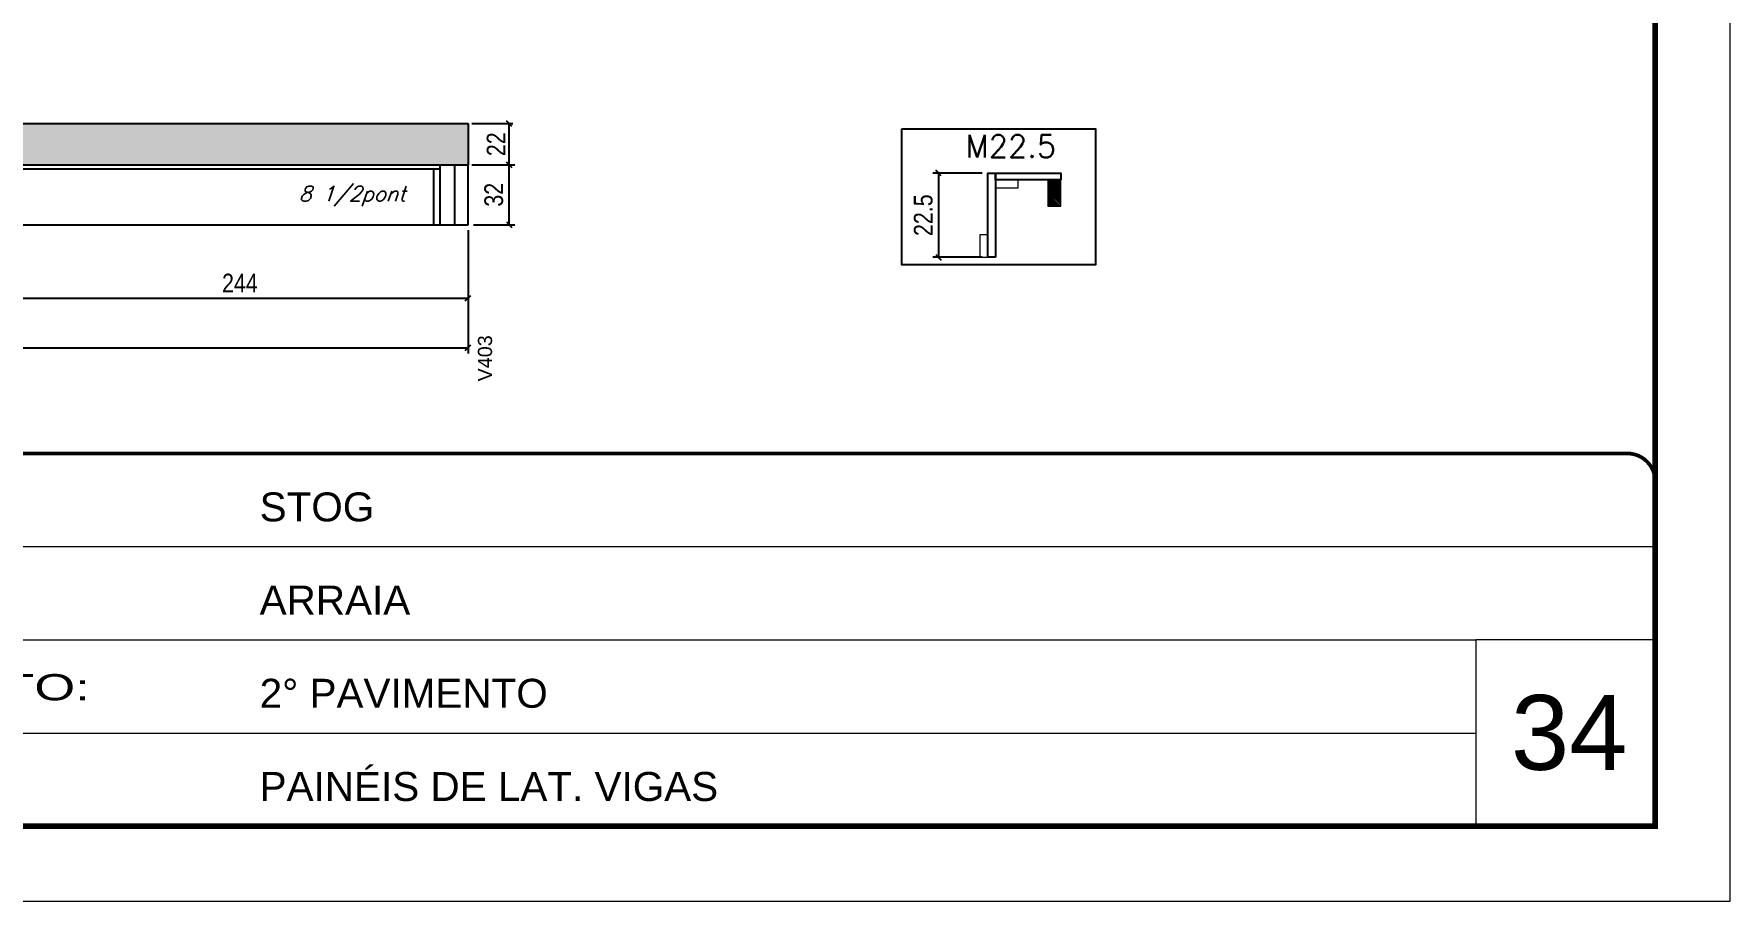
# Model space of a CAD drawing. Extents: x -3394 to 16474, y -5031 to 14397.
# Drawn here: x 6435 to 7342, y 4158 to 4621 of the extents above; entities that cross this region are included whole.
import ezdxf

# ---------------------------------------------------------------- set-up
doc = ezdxf.new("R2010")
doc.units = 0
doc.linetypes.add('CONTINUO', pattern=[0])
doc.linetypes.add('DASHED', pattern=[0.75, 0.5, -0.25])
doc.layers.get('0').update_dxf_attribs({"linetype": 'CONTINUOUS'})
doc.layers.get('Defpoints').update_dxf_attribs({"linetype": 'CONTINUOUS'})
for name, color, linetype in [('5', 5, 'CONTINUOUS'), ('COTA', 241, 'CONTINUOUS'), ('NOMENCLATURA', 7, 'CONTINUOUS'), ('Painéis', 200, 'CONTINUOUS'), ('SARR_2.2x7', 40, 'CONTINUOUS'), ('SARR_3.5x7', 81, 'CONTINUOUS'), ('texto', 7, 'CONTINUOUS')]:
    doc.layers.add(name, color=color, linetype=linetype)
for name, color, linetype, lineweight in [('CARIMBO', 255, 'CONTINUOUS', 9), ('Folhas', 255, 'CONTINUOUS', 9), ('Madeira', 126, 'CONTINUOUS', 18), ('Sarr 2.2x7', 40, 'CONTINUOUS', 9), ('SARRAFO DE PRESSAO', 251, 'DASHED', 9)]:
    doc.layers.add(name, color=color, linetype=linetype, lineweight=lineweight)
doc.styles.add('ARIAL', font='arial.ttf')
doc.styles.add('COTA TECNICA', font='techl___.ttf', dxfattribs={"height": 10})
doc.styles.add('ROMANS', font='romans.shx')
doc.styles.get("Standard").update_dxf_attribs({"font": 'ROMANS.SHX'})
doc.styles.add('Tecnologia', font='')
doc.styles.get('Tecnologia').set_extended_font_data('Forgotten Futurist')
doc.dimstyles.new('PAINEL', dxfattribs={"dimtxt": 10, "dimasz": 3, "dimexe": 3, "dimexo": 3, "dimgap": 3, "dimtad": 1, "dimdec": 1, "dimzin": 12, "dimdsep": 46, "dimtxsty": 'COTA TECNICA', "dimblk1": 'OBLIQUE', "dimblk2": 'OBLIQUE', "dimsah": 1, "dimcen": 0.9, "dimclrd": 4, "dimclre": 4, "dimclrt": 240, "dimadec": 1, "dimazin": 3, "dimtfac": 1, "dimtdec": 1, "dimtmove": 0, "dimatfit": 3, "dimfxl": 1, "dimtolj": 1, "dimtzin": 12, "dimarcsym": 0})

# ---------------------------------------------------------------- blocks, each defined once
blk = doc.blocks.new('9999999999')
at = {"color": 30, "linetype": 'CONTINUO'}
for p, q in [((98564.56, 34379.64), (99583.98, 34379.64)), ((98564.56, 34329.83), (99487.98, 34329.83)), ((99583.98, 34329.83), (99487.98, 34329.83)), ((99487.98, 34329.83), (99487.98, 34230.21)), ((98564.56, 34280.02), (99487.98, 34280.02))]:
    blk.add_line(p, q, dxfattribs=at)
at = {"color": 30, "linetype": 'CONTINUO', "const_width": 2}
blk.add_lwpolyline([(99583.98, 34230.21), (99583.98, 34414.45, 0.414214), (99568.98, 34429.45), (98228.98, 34429.45, 0.414214), (98213.98, 34414.45), (98213.98, 34245.21, 0.414214), (98228.98, 34230.21), (99583.98, 34230.21)], format="xyb", dxfattribs=at)
at = {"layer": 'Folhas'}
blk.add_lwpolyline([(98138.98, 34190.21), (99623.98, 34190.21), (99623.98, 35240.21), (98138.98, 35240.21)], close=True, dxfattribs=at)
at = {"layer": 'Folhas', "color": 30, "const_width": 3}
blk.add_lwpolyline([(98213.98, 34230.21), (99583.98, 34230.21), (99583.98, 35200.21), (98213.98, 35200.21)], close=True, dxfattribs=at)
at = {"color": 7, "linetype": 'Continuous', "ltscale": 5, "style": 'ARIAL'}
for s, height, p in [('STOG', 15.483, (98837.68, 34393.13)), ('ARRAIA', 15.483, (98837.68, 34343.32)), ('2° PAVIMENTO', 15.4829, (98837.68, 34293.51)), ('PAINÉIS DE LAT. VIGAS', 15.4829, (98837.68, 34243.7))]:
    blk.add_text(s, height=height, dxfattribs=at).set_placement(p)
at = {"layer": 'Folhas', "color": 7, "style": 'Tecnologia', "width": 1.5}
blk.add_text('PAVIMENTO:', height=14, dxfattribs=at).set_placement((98573.65, 34297.5))
blk = doc.blocks.new('_Oblique')
at = {"color": 0, "linetype": 'ByBlock', "lineweight": -2}
blk.add_line((-0.5, -0.5), (0.5, 0.5), dxfattribs=at)
blk = doc.blocks.new('*D794')
at = {"layer": 'COTA', "color": 4, "linetype": 'ByBlock', "lineweight": -2, "transparency": 16777216}
for p, q in [((6670.35, 4551.47), (6692.35, 4551.47)), ((6689.35, 4519.47), (6689.35, 4551.47)), ((6670.35, 4519.47), (6692.35, 4519.47))]:
    blk.add_line(p, q, dxfattribs=at)
at = {"layer": 'Defpoints', "color": 0, "linetype": 'ByBlock', "transparency": 16777216}
for p in [(6667.35, 4551.47), (6689.35, 4551.47), (6667.35, 4519.47)]:
    blk.add_point(p, dxfattribs=at)
at = {"layer": 'COTA', "color": 4, "linetype": 'ByBlock', "lineweight": -2, "transparency": 16777216, "xscale": 3, "yscale": 3, "zscale": 3}
for p, rotation in [((6689.35, 4551.47), 90), ((6689.35, 4519.47), 270)]:
    blk.add_blockref('_Oblique', p, dxfattribs=dict(at, rotation=rotation))
at = {"layer": 'COTA', "color": 240, "linetype": 'ByBlock', "transparency": 16777216, "insert": (6681.13, 4535.47), "char_height": 10, "attachment_point": 5, "rotation": 90, "style": 'COTA TECNICA'}
blk.add_mtext('\\A1;32', dxfattribs=at)
blk = doc.blocks.new('*D797')
at = {"layer": 'COTA', "color": 4, "linetype": 'ByBlock', "lineweight": -2, "transparency": 16777216}
for p, q in [((6039.85, 4511.47), (6039.85, 4450.69)), ((6667.35, 4516.47), (6667.35, 4450.69)), ((6039.85, 4453.69), (6667.35, 4453.69))]:
    blk.add_line(p, q, dxfattribs=at)
at = {"layer": 'Defpoints', "color": 0, "linetype": 'ByBlock', "transparency": 16777216}
for p in [(6667.35, 4519.47), (6039.85, 4514.47), (6667.35, 4453.69)]:
    blk.add_point(p, dxfattribs=at)
at = {"layer": 'COTA', "color": 4, "linetype": 'ByBlock', "lineweight": -2, "transparency": 16777216, "xscale": 3, "yscale": 3, "zscale": 3, "rotation": 180}
blk.add_blockref('_Oblique', (6039.85, 4453.69), dxfattribs=at)
at = {"layer": 'COTA', "color": 4, "linetype": 'ByBlock', "lineweight": -2, "transparency": 16777216, "xscale": 3, "yscale": 3, "zscale": 3}
blk.add_blockref('_Oblique', (6667.35, 4453.69), dxfattribs=at)
at = {"layer": 'COTA', "color": 240, "linetype": 'ByBlock', "transparency": 16777216, "insert": (6353.6, 4461.8), "char_height": 10, "attachment_point": 5, "style": 'COTA TECNICA'}
blk.add_mtext('\\A1;627.5', dxfattribs=at)
blk = doc.blocks.new('*D798')
at = {"layer": 'COTA', "color": 4, "linetype": 'ByBlock', "lineweight": -2, "transparency": 16777216}
for p, q in [((6423.35, 4516.47), (6423.35, 4477.19)), ((6667.35, 4499.22), (6667.35, 4477.19)), ((6423.35, 4480.19), (6667.35, 4480.19))]:
    blk.add_line(p, q, dxfattribs=at)
at = {"layer": 'Defpoints', "color": 0, "linetype": 'ByBlock', "transparency": 16777216}
for p in [(6423.35, 4519.47), (6667.35, 4502.22), (6667.35, 4480.19)]:
    blk.add_point(p, dxfattribs=at)
at = {"layer": 'COTA', "color": 4, "linetype": 'ByBlock', "lineweight": -2, "transparency": 16777216, "xscale": 3, "yscale": 3, "zscale": 3, "rotation": 180}
blk.add_blockref('_Oblique', (6423.35, 4480.19), dxfattribs=at)
at = {"layer": 'COTA', "color": 4, "linetype": 'ByBlock', "lineweight": -2, "transparency": 16777216, "xscale": 3, "yscale": 3, "zscale": 3}
blk.add_blockref('_Oblique', (6667.35, 4480.19), dxfattribs=at)
at = {"layer": 'COTA', "color": 240, "linetype": 'ByBlock', "transparency": 16777216, "insert": (6545.35, 4488.27), "char_height": 10, "attachment_point": 5, "style": 'COTA TECNICA'}
blk.add_mtext('\\A1;244', dxfattribs=at)
blk = doc.blocks.new('*D803')
at = {"layer": 'COTA', "color": 4, "linetype": 'Continuous', "lineweight": -2, "transparency": 16777216}
for p, q in [((6669.35, 4573.47), (6691.35, 4573.47)), ((6689.35, 4551.47), (6689.35, 4573.47)), ((6669.35, 4551.47), (6691.35, 4551.47))]:
    blk.add_line(p, q, dxfattribs=at)
at = {"layer": 'Defpoints', "color": 0, "linetype": 'Continuous', "transparency": 16777216}
for p in [(6667.35, 4573.47), (6689.35, 4573.47), (6667.35, 4551.47)]:
    blk.add_point(p, dxfattribs=at)
at = {"layer": 'COTA', "color": 4, "linetype": 'Continuous', "lineweight": -2, "transparency": 16777216, "xscale": 3, "yscale": 3, "zscale": 3}
for p, rotation in [((6689.35, 4573.47), 90), ((6689.35, 4551.47), 270)]:
    blk.add_blockref('_Oblique', p, dxfattribs=dict(at, rotation=rotation))
at = {"layer": 'COTA', "color": 240, "linetype": 'Continuous', "transparency": 16777216, "insert": (6682.35, 4562.47), "char_height": 10, "attachment_point": 5, "rotation": 90, "style": 'COTA TECNICA'}
blk.add_mtext('\\A1;22', dxfattribs=at)
blk = doc.blocks.new('*D806')
at = {"layer": 'Defpoints', "color": 0, "linetype": 'ByBlock', "transparency": 16777216}
for p in [(6945.35, 4547.05), (6918.91, 4502.05), (6945.35, 4502.05)]:
    blk.add_point(p, dxfattribs=at)
at = {"layer": 'Sarr 2.2x7', "color": 4, "linetype": 'ByBlock', "lineweight": -2, "transparency": 16777216}
for p, q in [((6942.35, 4547.05), (6915.91, 4547.05)), ((6918.91, 4547.05), (6918.91, 4502.05)), ((6942.35, 4502.05), (6915.91, 4502.05))]:
    blk.add_line(p, q, dxfattribs=at)
at = {"layer": 'Sarr 2.2x7', "color": 4, "linetype": 'ByBlock', "lineweight": -2, "transparency": 16777216, "xscale": 3, "yscale": 3, "zscale": 3}
for p, rotation in [((6918.91, 4547.05), 90), ((6918.91, 4502.05), 270)]:
    blk.add_blockref('_Oblique', p, dxfattribs=dict(at, rotation=rotation))
at = {"layer": 'Sarr 2.2x7', "color": 240, "linetype": 'ByBlock', "transparency": 16777216, "insert": (6910.8, 4524.55), "char_height": 10, "attachment_point": 5, "rotation": 90, "style": 'COTA TECNICA'}
blk.add_mtext('\\A1;22.5', dxfattribs=at)

msp = doc.modelspace()

# ---------------------------------------------------------------- hatches: boundary and pattern name
at = {"layer": 'COTA', "linetype": 'Continuous'}
h = msp.add_hatch(dxfattribs=at)
h.set_pattern_fill('AR-CONC', color=256, scale=0.05)
h.set_pattern_definition([(50, (0, 1094.556), (9.1092334, -0.796954), [0.9525, -10.4775]), (355, (0, 1094.556), (-1.762171, 9.552842), [0.762, -8.382029]), (100.45144, (0.759, 1094.489), (7.347062, 8.755888), [0.8095, -8.904512]), (46.1842, (0, 1097.096), (13.553952, -2.102116), [1.42875, -15.71625]), (96.63556, (1.13, 1096.92), (11.870207, 12.371306), [1.21425, -13.35678]), (351.18415, (0, 1097.096), (11.870207, 12.371306), [1.142998, -12.572987]), (21, (1.27, 1096.461), (7.5807196, -5.11326), [0.9525, -10.4775]), (326, (1.27, 1096.461), (3.090101, 9.209398), [0.762, -8.382]), (71.45144, (1.902, 1096.035), (10.670821, 4.096138), [0.8095, -8.904497]), (37.5, (0, 1094.5558), (0.1544302, 4.227752), [0, -8.2804, 0, -8.509, 0, -8.41375]), (7.5, (0, 1094.5558), (3.340983, 5.0090287), [0, -4.8514, 0, -8.0899, 0, -3.20675]), (327.5, (-2.832, 1094.5558), (6.7795298, -0.2864372), [0, -3.175, 0, -9.906, 0, -13.1445]), (317.5, (-4.102, 1094.556), (7.406459, 1.2713246), [0, -4.1275, 0, -6.5786, 0, -9.3345])])
h.paths.add_polyline_path([(6039.85, 4573.47), (6039.85, 4551.47), (6667.35, 4551.47), (6667.35, 4573.47)])
at = {"layer": 'Madeira'}
h = msp.add_hatch(dxfattribs=at)
h.set_pattern_fill('ANSI31', color=256, scale=0.2, angle=270, style=0)
h.set_pattern_definition([(315, (23550.32565, -8804.6803), (0.449012806, 0.449012806), [])])
h.paths.add_polyline_path([(6984.31, 4543.45), (6977.31, 4543.45), (6977.31, 4529.45), (6984.31, 4529.45)])

# ---------------------------------------------------------------- linework, layer by layer
at = {"linetype": 'ByBlock'}
msp.add_lwpolyline([(6899.4, 4570.65), (7002.83, 4570.65), (7002.83, 4498.03), (6899.4, 4498.03)], close=True, dxfattribs=at)
at = {"layer": 'COTA', "linetype": 'Continuous'}
for p, q in [((6039.85, 4573.47), (6667.35, 4573.47)), ((6667.35, 4573.47), (6667.35, 4551.47))]:
    msp.add_line(p, q, dxfattribs=at)
at = {"layer": 'Madeira'}
msp.add_lwpolyline([(6984.31, 4543.45), (6977.31, 4543.45), (6977.31, 4529.45), (6984.31, 4529.45)], close=True, dxfattribs=at)
at = {"layer": 'Painéis', "linetype": 'ByBlock'}
for p, q in [((6039.85, 4551.47), (6667.35, 4551.47)), ((6667.35, 4519.47), (6667.35, 4551.47)), ((6271.85, 4519.47), (6667.35, 4519.47))]:
    msp.add_line(p, q, dxfattribs=at)
at = {"layer": 'Painéis'}
msp.add_lwpolyline([(6949.35, 4502.05), (6945.35, 4502.05), (6945.35, 4547.05), (6949.35, 4547.05)], close=True, dxfattribs=at)
at = {"layer": 'Painéis', "linetype": 'ByBlock'}
msp.add_lwpolyline([(6949.35, 4547.05), (6984.29, 4547.05), (6984.29, 4543.45), (6949.35, 4543.45), (6949.35, 4547.05)], dxfattribs=at)
at = {"layer": 'Sarr 2.2x7', "linetype": 'ByBlock'}
for points in [[(6949.35, 4543.45), (6961.35, 4543.45), (6961.35, 4539.05), (6949.35, 4539.05), (6949.35, 4543.45)], [(6945.35, 4502.05), (6945.35, 4514.05), (6940.95, 4514.05), (6940.95, 4502.05), (6945.35, 4502.05)]]:
    msp.add_lwpolyline(points, dxfattribs=at)
at = {"layer": 'SARR_2.2x7', "linetype": 'Continuous'}
for p, q in [((6423.35, 4549.27), (6652.35, 4549.27)), ((6660.35, 4519.47), (6660.35, 4551.47))]:
    msp.add_line(p, q, dxfattribs=at)
at = {"layer": 'SARR_3.5x7'}
for p, q in [((6648.85, 4549.27), (6648.85, 4519.47)), ((6652.35, 4551.47), (6652.35, 4519.47)), ((6648.85, 4519.47), (6652.35, 4519.47))]:
    msp.add_line(p, q, dxfattribs=at)

# ---------------------------------------------------------------- block references
at = {"layer": 'SARRAFO DE PRESSAO', "color": 6, "linetype": 'ByBlock'}
msp.add_blockref('9999999999', (-92281.77, -30032.25), dxfattribs=at)

# ---------------------------------------------------------------- texts
at = {"layer": '5', "color": 7, "linetype": 'Continuous'}
msp.add_text('M22.5', height=12, rotation=359.99996, dxfattribs=at).set_placement((6933.44, 4555.43))
at = {"layer": 'CARIMBO', "style": 'ARIAL'}
msp.add_text('34', height=40, dxfattribs=at).set_placement((7225.07, 4228.09))
at = {"layer": 'NOMENCLATURA', "linetype": 'Continuous', "style": 'ARIAL'}
msp.add_text('V403', height=7.567, rotation=90, dxfattribs=at).set_placement((6680.18, 4435.68))
at = {"layer": 'texto', "color": 2, "insert": (6605.35, 4534.69), "char_height": 8, "attachment_point": 5, "style": 'ROMANS'}
msp.add_mtext('{\\Q19;\\C256;8 1/2pont}', dxfattribs=at)

# ---------------------------------------------------------------- dimensions: what is measured, and where the dimension line sits
at = {"layer": 'COTA', "linetype": 'Continuous'}
dim = msp.add_linear_dim(base=(6689.35, 4573.47), p1=(6667.35, 4551.47), p2=(6667.35, 4573.47), angle=90, dimstyle='PAINEL', override={"dimexe": 2, "dimexo": 2, "dimgap": 2, "dimadec": 8, "dimtix": 1, "dimatfit": 2, "dimldrblk": 'Oblique'}, dxfattribs=at)
dim.commit()
dim.dimension.update_dxf_attribs({"geometry": '*D803', "text_midpoint": (6682.35, 4562.47)})
at = {"layer": 'COTA', "linetype": 'ByBlock'}
dim = msp.add_linear_dim(base=(6689.35, 4551.47), p1=(6667.35, 4519.47), p2=(6667.35, 4551.47), angle=90, dimstyle='PAINEL', dxfattribs=at)
dim.commit()
dim.dimension.update_dxf_attribs({"geometry": '*D794', "text_midpoint": (6681.13, 4535.47)})
for base, p1, p2, picture, middle in [((6667.35, 4453.69), (6039.85, 4514.47), (6667.35, 4519.47), '*D797', (6353.6, 4461.8)), ((6667.35, 4480.19), (6423.35, 4519.47), (6667.35, 4502.22), '*D798', (6545.35, 4488.27))]:
    dim = msp.add_linear_dim(base=base, p1=p1, p2=p2, dimstyle='PAINEL', dxfattribs=at)
    dim.commit()
    dim.dimension.update_dxf_attribs({"geometry": picture, "text_midpoint": middle})
at = {"layer": 'Sarr 2.2x7', "linetype": 'ByBlock'}
dim = msp.add_linear_dim(base=(6918.91, 4502.05), p1=(6945.35, 4547.05), p2=(6945.35, 4502.05), angle=90, dimstyle='PAINEL', override={"dimlfac": 0.5}, dxfattribs=at)
dim.commit()
dim.dimension.update_dxf_attribs({"geometry": '*D806', "text_midpoint": (6910.8, 4524.55)})

doc.saveas('drawing.dxf')
